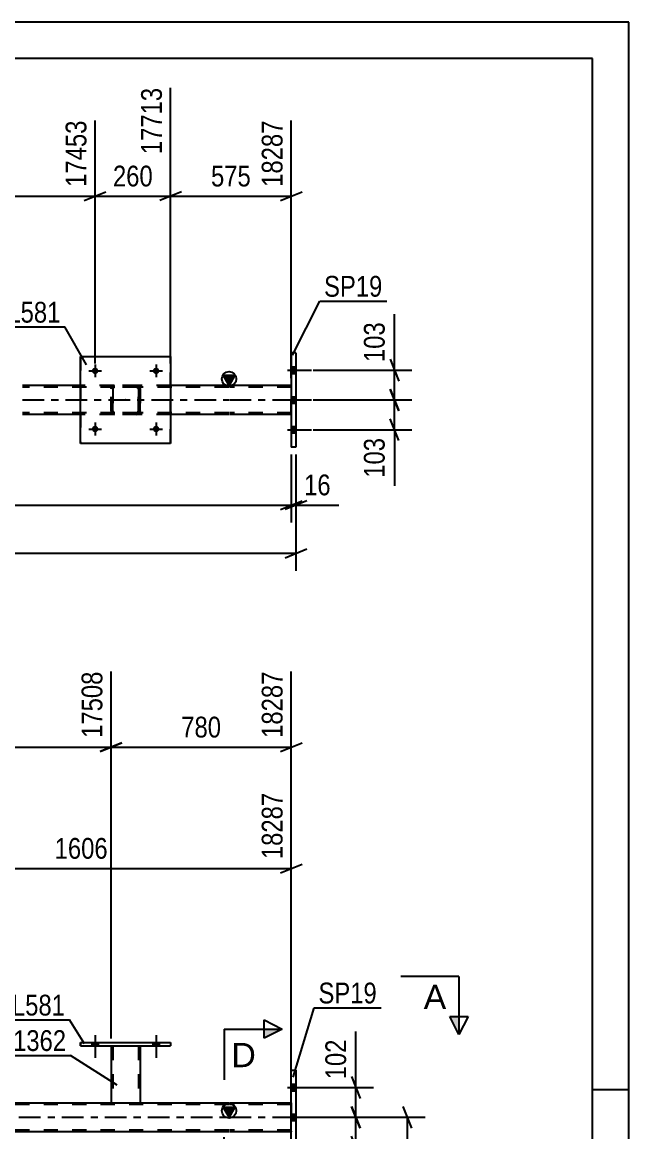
# Model space of a CAD drawing. Header units: millimetres. Extents: x 0 to 841, y 0 to 594.
# Drawn here: x 757.4 to 841, y 441.2 to 594 of the extents above; entities that cross this region are included whole.
import ezdxf

# ---------------------------------------------------------------- set-up
doc = ezdxf.new("R2010")
doc.units = ezdxf.units.MM
doc.linetypes.add('DXK_LINE_DOT2', pattern=[3.9198, 1.9599, -1.9599])
doc.linetypes.add('DXK_LINE_DOT3', pattern=[5.9187, 2.979, -0.9799, 0.9799, -0.9799])
doc.styles.add('Arial', font='ARIAL.TTF', dxfattribs={"height": 0.2})
doc.styles.add('Arial Narrow', font='ARIALN.TTF', dxfattribs={"height": 0.2})

# ---------------------------------------------------------------- blocks, each defined once
blk = doc.blocks.new('Unknown-122573297-1135')
at = {"color": 5, "linetype": 'Continuous'}
for p, q in [((841, 594), (0, 594)), ((841, 0), (841, 594)), ((836, 589), (5, 589)), ((836, 5), (836, 589)), ((841, 447), (836, 447))]:
    blk.add_line(p, q, dxfattribs=at)
blk = doc.blocks.new('Bolt-122573297-2862 - 2809')
at = {"linetype": 'Continuous'}
for points in [[(795.14, 545.64), (795.14, 546.52), (794.5, 546.52), (794.5, 545.64)], [(795.14, 545.64), (795.14, 546.52), (794.5, 546.52), (794.5, 545.64)], [(795.14, 545.64), (795.14, 546.52), (794.5, 546.52), (794.5, 545.64)], [(795.14, 541.54), (795.14, 542.42), (794.5, 542.42), (794.5, 541.54)], [(795.14, 541.54), (795.14, 542.42), (794.5, 542.42), (794.5, 541.54)], [(795.14, 537.44), (795.14, 538.32), (794.5, 538.32), (794.5, 537.44)], [(795.14, 537.44), (795.14, 538.32), (794.5, 538.32), (794.5, 537.44)], [(795.14, 537.44), (795.14, 538.32), (794.5, 538.32), (794.5, 537.44)]]:
    blk.add_hatch(color=1, dxfattribs=at).paths.add_polyline_path(points)
at = {"color": 1, "linetype": 'Continuous'}
for p, q in [((793.98, 546.08), (797.3, 546.08)), ((793.98, 546.08), (797.3, 546.08)), ((793.98, 546.08), (797.3, 546.08)), ((794.5, 546.52), (795.14, 546.52)), ((794.5, 546.52), (795.14, 546.52)), ((794.5, 546.52), (795.14, 546.52)), ((794.5, 545.64), (795.14, 545.64)), ((794.5, 545.64), (795.14, 545.64)), ((794.5, 545.64), (795.14, 545.64)), ((793.98, 541.98), (797.3, 541.98)), ((793.98, 541.98), (797.3, 541.98)), ((794.5, 542.42), (795.14, 542.42)), ((794.5, 542.42), (795.14, 542.42)), ((794.5, 541.54), (795.14, 541.54)), ((794.5, 541.54), (795.14, 541.54)), ((793.98, 537.88), (797.3, 537.88)), ((793.98, 537.88), (797.3, 537.88)), ((793.98, 537.88), (797.3, 537.88)), ((794.5, 538.32), (795.14, 538.32)), ((794.5, 538.32), (795.14, 538.32)), ((794.5, 538.32), (795.14, 538.32)), ((794.5, 537.44), (795.14, 537.44)), ((794.5, 537.44), (795.14, 537.44)), ((794.5, 537.44), (795.14, 537.44))]:
    blk.add_line(p, q, dxfattribs=at)
blk = doc.blocks.new('Part-122573297-2942 - 2809')
at = {"color": 7, "linetype": 'DXK_LINE_DOT2'}
for p, q in [((769.98, 543.94), (770.16, 543.98)), ((770.16, 543.98), (769.98, 543.94)), ((773.2, 543.98), (770.16, 543.98)), ((773.2, 543.98), (773.39, 543.94)), ((773.39, 543.94), (773.2, 543.98)), ((769.68, 543.5), (769.72, 543.68)), ((769.72, 543.68), (769.68, 543.5)), ((769.68, 540.46), (769.68, 543.5)), ((769.68, 543.5), (769.68, 543.5)), ((769.68, 540.46), (769.68, 543.5)), ((769.92, 543.5), (769.94, 543.59)), ((769.94, 543.59), (769.92, 543.5)), ((769.92, 540.46), (769.92, 543.5)), ((769.92, 543.5), (769.92, 543.5)), ((769.92, 543.5), (769.92, 540.46)), ((769.94, 543.59), (769.99, 543.67)), ((769.99, 543.67), (769.94, 543.59)), ((769.98, 543.94), (769.98, 543.94)), ((769.99, 543.67), (770.07, 543.72)), ((770.07, 543.72), (769.99, 543.67)), ((770.07, 543.72), (770.16, 543.74)), ((770.16, 543.74), (770.07, 543.72)), ((773.2, 543.74), (770.16, 543.74)), ((773.2, 543.74), (773.3, 543.72)), ((773.29, 543.72), (773.2, 543.74)), ((773.29, 543.72), (773.3, 543.72)), ((773.37, 543.67), (773.29, 543.72)), ((773.3, 543.72), (773.37, 543.67)), ((773.37, 543.67), (773.43, 543.59)), ((773.42, 543.59), (773.37, 543.67)), ((773.44, 543.5), (773.42, 543.59)), ((773.43, 543.59), (773.44, 543.5)), ((773.44, 540.46), (773.44, 543.5)), ((773.44, 543.5), (773.44, 543.5)), ((773.44, 543.5), (773.44, 540.46)), ((773.65, 543.68), (773.68, 543.5)), ((773.68, 543.5), (773.65, 543.68)), ((773.68, 540.46), (773.68, 543.5)), ((773.68, 543.5), (773.68, 543.5)), ((773.68, 543.5), (773.68, 540.46)), ((769.68, 540.46), (769.68, 540.46)), ((769.72, 540.28), (769.68, 540.46)), ((769.68, 540.46), (769.72, 540.28)), ((769.92, 540.46), (769.92, 540.46)), ((769.94, 540.37), (769.92, 540.46)), ((769.92, 540.46), (769.94, 540.37)), ((769.99, 540.29), (769.94, 540.37)), ((769.94, 540.37), (769.99, 540.29)), ((769.98, 540.02), (769.98, 540.02)), ((770.16, 539.98), (769.98, 540.02)), ((769.98, 540.02), (770.16, 539.98)), ((770.07, 540.24), (769.99, 540.29)), ((769.99, 540.29), (770.07, 540.24)), ((770.16, 540.22), (770.07, 540.24)), ((770.07, 540.24), (770.16, 540.22)), ((773.2, 540.22), (770.16, 540.22)), ((773.2, 539.98), (770.16, 539.98)), ((773.3, 540.24), (773.2, 540.22)), ((773.2, 540.22), (773.29, 540.24)), ((773.39, 540.02), (773.2, 539.98)), ((773.2, 539.98), (773.39, 540.02)), ((773.29, 540.24), (773.37, 540.29)), ((773.29, 540.24), (773.3, 540.24)), ((773.37, 540.29), (773.3, 540.24)), ((773.43, 540.37), (773.37, 540.29)), ((773.37, 540.29), (773.42, 540.37)), ((773.42, 540.37), (773.44, 540.46)), ((773.44, 540.46), (773.43, 540.37)), ((773.44, 540.46), (773.44, 540.46)), ((773.68, 540.46), (773.65, 540.28)), ((773.65, 540.28), (773.68, 540.46)), ((773.68, 540.46), (773.68, 540.46))]:
    blk.add_line(p, q, dxfattribs=at)
at = {"color": 7, "linetype": 'DXK_LINE_DOT3'}
blk.add_line((771.69, 541.98), (771.68, 541.98), dxfattribs=at)
at = {"color": 7, "linetype": 'DXK_LINE_DOT2'}
for centre, start, end in [((770.16, 543.5), 112.5, 157.5), ((770.16, 543.5), 112.5, 157.5), ((773.2, 543.5), 22.5, 67.5), ((773.2, 543.5), 22.5, 67.5), ((770.16, 540.46), 202.5, 247.5), ((770.16, 540.46), 202.5, 247.5), ((773.2, 540.46), 292.5, 337.5), ((773.2, 540.46), 292.5, 337.5)]:
    blk.add_arc(centre, 0.48, start, end, dxfattribs=at)
blk = doc.blocks.new('Part-122573297-2859 - 2809')
at = {"linetype": 'Continuous'}
blk.add_hatch(color=2, dxfattribs=at).paths.add_polyline_path([(785.93, 543.98), (785.13, 545.38), (786.73, 545.38)])
at = {"color": 2, "linetype": 'Continuous'}
for p, q in [((765.48, 543.98), (757.48, 543.98)), ((785.88, 543.98), (777.88, 543.98)), ((785.93, 543.98), (785.13, 545.38)), ((785.13, 545.38), (786.73, 545.38)), ((786.73, 545.38), (785.93, 543.98)), ((794.5, 543.98), (785.98, 543.98)), ((765.48, 539.98), (757.48, 539.98)), ((785.88, 539.98), (777.88, 539.98)), ((794.5, 539.98), (785.98, 539.98))]:
    blk.add_line(p, q, dxfattribs=at)
at = {"color": 7, "linetype": 'DXK_LINE_DOT2'}
for p, q in [((777.88, 543.98), (765.48, 543.98)), ((794.5, 539.98), (794.5, 543.98)), ((785.88, 543.74), (757.48, 543.74)), ((794.5, 543.74), (785.98, 543.74)), ((785.88, 540.22), (757.48, 540.22)), ((777.88, 539.98), (765.48, 539.98)), ((794.5, 540.22), (785.98, 540.22))]:
    blk.add_line(p, q, dxfattribs=at)
at = {"color": 7, "linetype": 'DXK_LINE_DOT3'}
for p, q in [((757.48, 541.98), (785.88, 541.98)), ((785.98, 541.98), (794.5, 541.98))]:
    blk.add_line(p, q, dxfattribs=at)
at = {"color": 2, "linetype": 'Continuous'}
blk.add_circle((785.93, 544.88), 1, dxfattribs=at)
blk = doc.blocks.new('Bolt-122573297-2891 - 2809')
at = {"linetype": 'Continuous'}
for points in [[(767.04, 545.98), (767.05, 546.07), (767.08, 546.16), (767.13, 546.24), (767.19, 546.31), (767.26, 546.36), (767.35, 546.4), (767.44, 546.42), (767.53, 546.42), (767.62, 546.4), (767.7, 546.36), (767.78, 546.31), (767.84, 546.24), (767.89, 546.16), (767.92, 546.07), (767.92, 545.98), (767.92, 545.89), (767.89, 545.8), (767.84, 545.72), (767.78, 545.65), (767.7, 545.6), (767.62, 545.56), (767.53, 545.54), (767.44, 545.54), (767.35, 545.56), (767.26, 545.6), (767.19, 545.65), (767.13, 545.72), (767.08, 545.8), (767.05, 545.89)], [(775.44, 545.98), (775.45, 546.07), (775.48, 546.16), (775.53, 546.24), (775.59, 546.31), (775.66, 546.36), (775.75, 546.4), (775.84, 546.42), (775.93, 546.42), (776.02, 546.4), (776.1, 546.36), (776.18, 546.31), (776.24, 546.24), (776.29, 546.16), (776.32, 546.07), (776.32, 545.98), (776.32, 545.89), (776.29, 545.8), (776.24, 545.72), (776.18, 545.65), (776.1, 545.6), (776.02, 545.56), (775.93, 545.54), (775.84, 545.54), (775.75, 545.56), (775.66, 545.6), (775.59, 545.65), (775.53, 545.72), (775.48, 545.8), (775.45, 545.89)]]:
    blk.add_hatch(color=1, dxfattribs=at).paths.add_polyline_path(points)
at = {"color": 1, "linetype": 'Continuous'}
for p, q in [((766.6, 545.98), (768.36, 545.98)), ((767.48, 546.86), (767.48, 545.1)), ((775, 545.98), (776.76, 545.98)), ((775.88, 546.86), (775.88, 545.1))]:
    blk.add_line(p, q, dxfattribs=at)
blk = doc.blocks.new('Bolt-122573297-2892 - 2809')
at = {"linetype": 'Continuous'}
for points in [[(767.04, 537.98), (767.05, 538.07), (767.08, 538.16), (767.13, 538.24), (767.19, 538.31), (767.26, 538.36), (767.35, 538.4), (767.44, 538.42), (767.53, 538.42), (767.62, 538.4), (767.7, 538.36), (767.78, 538.31), (767.84, 538.24), (767.89, 538.16), (767.92, 538.07), (767.92, 537.98), (767.92, 537.89), (767.89, 537.8), (767.84, 537.72), (767.78, 537.65), (767.7, 537.6), (767.62, 537.56), (767.53, 537.54), (767.44, 537.54), (767.35, 537.56), (767.26, 537.6), (767.19, 537.65), (767.13, 537.72), (767.08, 537.8), (767.05, 537.89)], [(775.44, 537.98), (775.45, 538.07), (775.48, 538.16), (775.53, 538.24), (775.59, 538.31), (775.66, 538.36), (775.75, 538.4), (775.84, 538.42), (775.93, 538.42), (776.02, 538.4), (776.1, 538.36), (776.18, 538.31), (776.24, 538.24), (776.29, 538.16), (776.32, 538.07), (776.32, 537.98), (776.32, 537.89), (776.29, 537.8), (776.24, 537.72), (776.18, 537.65), (776.1, 537.6), (776.02, 537.56), (775.93, 537.54), (775.84, 537.54), (775.75, 537.56), (775.66, 537.6), (775.59, 537.65), (775.53, 537.72), (775.48, 537.8), (775.45, 537.89)]]:
    blk.add_hatch(color=1, dxfattribs=at).paths.add_polyline_path(points)
at = {"color": 1, "linetype": 'Continuous'}
for p, q in [((766.6, 537.98), (768.36, 537.98)), ((767.48, 538.86), (767.48, 537.1)), ((775, 537.98), (776.76, 537.98)), ((775.88, 538.86), (775.88, 537.1))]:
    blk.add_line(p, q, dxfattribs=at)
blk = doc.blocks.new('Part-122573297-2941 - 2809')
at = {"color": 2, "linetype": 'Continuous'}
for p, q in [((765.48, 535.98), (765.48, 547.98)), ((765.48, 547.98), (765.48, 547.98)), ((765.48, 547.98), (777.88, 547.98)), ((777.88, 547.98), (777.88, 535.98)), ((765.48, 535.98), (765.48, 535.98)), ((777.88, 535.98), (765.48, 535.98))]:
    blk.add_line(p, q, dxfattribs=at)
at = {"color": 7, "linetype": 'DXK_LINE_DOT2'}
for p, q in [((765.48, 547.98), (765.48, 535.98)), ((765.48, 547.98), (765.48, 547.98)), ((777.88, 535.98), (777.88, 547.98)), ((765.48, 535.98), (765.48, 535.98))]:
    blk.add_line(p, q, dxfattribs=at)
blk = doc.blocks.new('Part-122573297-3021 - 2809')
at = {"color": 2, "linetype": 'Continuous'}
for p, q in [((795.14, 548.48), (794.5, 548.48)), ((794.5, 548.48), (794.5, 535.48)), ((795.14, 548.48), (795.14, 535.48)), ((795.14, 535.48), (794.5, 535.48))]:
    blk.add_line(p, q, dxfattribs=at)
blk = doc.blocks.new('Part-122573297-4148 - 3751')
at = {"color": 2, "linetype": 'Continuous'}
for p, q in [((769.68, 453.04), (769.68, 445.2)), ((773.68, 453.04), (773.68, 445.2)), ((769.68, 445.2), (773.65, 445.2)), ((773.68, 445.2), (773.65, 445.2))]:
    blk.add_line(p, q, dxfattribs=at)
at = {"color": 7, "linetype": 'DXK_LINE_DOT2'}
for p, q in [((769.68, 453.04), (773.68, 453.04)), ((769.68, 453.04), (769.68, 453.04)), ((769.68, 453.04), (769.68, 453.04)), ((769.92, 453.04), (769.92, 445.2)), ((773.44, 453.04), (773.44, 445.2)), ((773.68, 453.04), (773.68, 453.04)), ((773.68, 453.04), (773.68, 453.04)), ((773.37, 445.2), (773.39, 445.2)), ((773.39, 445.2), (773.42, 445.2)), ((773.42, 445.2), (773.44, 445.2))]:
    blk.add_line(p, q, dxfattribs=at)
blk = doc.blocks.new('Part-122573297-3767 - 3751')
at = {"linetype": 'Continuous'}
blk.add_hatch(color=2, dxfattribs=at).paths.add_polyline_path([(785.93, 443.2), (785.13, 444.6), (786.73, 444.6)])
at = {"color": 2, "linetype": 'Continuous'}
for p, q in [((94.1, 445.2), (785.88, 445.2)), ((785.98, 445.2), (794.5, 445.2)), ((785.93, 443.2), (785.13, 444.6)), ((785.13, 444.6), (786.73, 444.6)), ((786.73, 444.6), (785.93, 443.2)), ((785.88, 441.2), (740.86, 441.2)), ((794.5, 441.2), (785.98, 441.2))]:
    blk.add_line(p, q, dxfattribs=at)
at = {"color": 7, "linetype": 'DXK_LINE_DOT2'}
for p, q in [((785.88, 444.96), (94.1, 444.96)), ((794.5, 444.96), (785.98, 444.96)), ((794.5, 445.2), (794.5, 441.2)), ((785.88, 441.44), (94.1, 441.44)), ((794.5, 441.44), (785.98, 441.44))]:
    blk.add_line(p, q, dxfattribs=at)
at = {"color": 7, "linetype": 'DXK_LINE_DOT3'}
for p, q in [((94.1, 443.2), (785.88, 443.2)), ((785.98, 443.2), (794.5, 443.2))]:
    blk.add_line(p, q, dxfattribs=at)
at = {"color": 2, "linetype": 'Continuous'}
blk.add_circle((785.93, 444.1), 1, dxfattribs=at)
blk = doc.blocks.new('Part-122573297-3829 - 3751')
at = {"color": 2, "linetype": 'Continuous'}
for p, q in [((794.5, 449.7), (795.14, 449.7)), ((794.5, 436.7), (794.5, 449.7)), ((795.14, 449.7), (795.14, 436.7)), ((795.14, 436.7), (794.5, 436.7))]:
    blk.add_line(p, q, dxfattribs=at)
blk = doc.blocks.new('Bolt-122573297-3917 - 3751')
at = {"linetype": 'Continuous'}
for points in [[(767.04, 453.04), (767.92, 453.04), (767.92, 453.52), (767.04, 453.52)], [(775.44, 453.04), (776.32, 453.04), (776.32, 453.52), (775.44, 453.52)]]:
    blk.add_hatch(color=1, dxfattribs=at).paths.add_polyline_path(points)
at = {"color": 1, "linetype": 'Continuous'}
for p, q in [((767.48, 454.52), (767.48, 451.4)), ((775.88, 454.52), (775.88, 451.4)), ((767.04, 453.52), (767.04, 453.04)), ((767.92, 453.52), (767.92, 453.04)), ((775.44, 453.52), (775.44, 453.04)), ((776.32, 453.52), (776.32, 453.04))]:
    blk.add_line(p, q, dxfattribs=at)
blk = doc.blocks.new('Bolt-122573297-3918 - 3751')
at = {"linetype": 'Continuous'}
for points in [[(767.04, 453.04), (767.92, 453.04), (767.92, 453.52), (767.04, 453.52)], [(775.44, 453.04), (776.32, 453.04), (776.32, 453.52), (775.44, 453.52)]]:
    blk.add_hatch(color=1, dxfattribs=at).paths.add_polyline_path(points)
at = {"color": 1, "linetype": 'Continuous'}
for p, q in [((767.48, 454.52), (767.48, 451.4)), ((775.88, 454.52), (775.88, 451.4)), ((767.04, 453.52), (767.04, 453.04)), ((767.92, 453.52), (767.92, 453.04)), ((775.44, 453.52), (775.44, 453.04)), ((776.32, 453.52), (776.32, 453.04))]:
    blk.add_line(p, q, dxfattribs=at)
blk = doc.blocks.new('Bolt-122573297-4001 - 3751')
at = {"linetype": 'Continuous'}
for points in [[(795.14, 446.86), (795.14, 447.74), (794.5, 447.74), (794.5, 446.86)], [(795.14, 446.86), (795.14, 447.74), (794.5, 447.74), (794.5, 446.86)], [(795.14, 446.86), (795.14, 447.74), (794.5, 447.74), (794.5, 446.86)], [(795.14, 442.76), (795.14, 443.64), (794.5, 443.64), (794.5, 442.76)], [(795.14, 442.76), (795.14, 443.64), (794.5, 443.64), (794.5, 442.76)], [(795.14, 438.66), (795.14, 439.54), (794.5, 439.54), (794.5, 438.66)], [(795.14, 438.66), (795.14, 439.54), (794.5, 439.54), (794.5, 438.66)], [(795.14, 438.66), (795.14, 439.54), (794.5, 439.54), (794.5, 438.66)]]:
    blk.add_hatch(color=1, dxfattribs=at).paths.add_polyline_path(points)
at = {"color": 1, "linetype": 'Continuous'}
for p, q in [((794.5, 447.74), (795.14, 447.74)), ((794.5, 447.74), (795.14, 447.74)), ((794.5, 447.74), (795.14, 447.74)), ((793.98, 447.3), (797.3, 447.3)), ((793.98, 447.3), (797.3, 447.3)), ((793.98, 447.3), (797.3, 447.3)), ((794.5, 446.86), (795.14, 446.86)), ((794.5, 446.86), (795.14, 446.86)), ((794.5, 446.86), (795.14, 446.86)), ((793.98, 443.2), (797.3, 443.2)), ((793.98, 443.2), (797.3, 443.2)), ((794.5, 443.64), (795.14, 443.64)), ((794.5, 443.64), (795.14, 443.64)), ((794.5, 442.76), (795.14, 442.76)), ((794.5, 442.76), (795.14, 442.76)), ((793.98, 439.1), (797.3, 439.1)), ((793.98, 439.1), (797.3, 439.1)), ((793.98, 439.1), (797.3, 439.1)), ((794.5, 439.54), (795.14, 439.54)), ((794.5, 439.54), (795.14, 439.54)), ((794.5, 439.54), (795.14, 439.54)), ((794.5, 438.66), (795.14, 438.66)), ((794.5, 438.66), (795.14, 438.66)), ((794.5, 438.66), (795.14, 438.66))]:
    blk.add_line(p, q, dxfattribs=at)
blk = doc.blocks.new('Part-122573297-4143 - 3751')
at = {"color": 2, "linetype": 'Continuous'}
for p, q in [((765.48, 453.04), (765.48, 453.52)), ((765.48, 453.52), (765.48, 453.52)), ((765.48, 453.52), (777.88, 453.52)), ((765.48, 453.04), (765.48, 453.04)), ((765.48, 453.04), (777.88, 453.04)), ((777.88, 453.52), (777.88, 453.04))]:
    blk.add_line(p, q, dxfattribs=at)
at = {"color": 7, "linetype": 'DXK_LINE_DOT2'}
for p, q in [((765.48, 453.52), (765.48, 453.04)), ((765.48, 453.52), (765.48, 453.52)), ((765.48, 453.04), (765.48, 453.04)), ((777.88, 453.52), (777.88, 453.04))]:
    blk.add_line(p, q, dxfattribs=at)
blk = doc.blocks.new('StraightDimension-122573297-3559 - 2809')
at = {"color": 7, "linetype": 'Continuous'}
for p, q in [((795.14, 534.48), (795.14, 518.46)), ((793.64, 520.26), (796.64, 521.46)), ((88.49, 520.86), (795.14, 520.86))]:
    blk.add_line(p, q, dxfattribs=at)
blk = doc.blocks.new('StraightDimension-122573297-3687 - 2809')
at = {"color": 7, "linetype": 'Continuous'}
for p, q in [((808.12, 543.48), (809.32, 540.48)), ((797.54, 541.98), (811.12, 541.98)), ((808.72, 537.88), (808.72, 541.98)), ((797.54, 537.88), (811.12, 537.88)), ((809.32, 536.38), (808.12, 539.38))]:
    blk.add_line(p, q, dxfattribs=at)
at = {"color": 0}
blk.add_wipeout([(807.97, 537.35), (803.77, 537.35), (803.77, 530.67), (807.97, 530.67)], dxfattribs=at)
at = {"color": 7, "linetype": 'Continuous'}
blk.add_line((808.72, 537.88), (808.72, 530.14), dxfattribs=at)
blk.add_line((808.72, 537.88), (808.72, 530.14), dxfattribs=at)
at = {"color": 3, "style": 'Arial Narrow'}
blk.add_text('103', height=2.863, rotation=90.0002, dxfattribs=at).set_placement((807.37, 531.27))
blk = doc.blocks.new('StraightDimension-122573297-3697 - 2809')
at = {"color": 7, "linetype": 'Continuous'}
for p, q in [((808.12, 547.58), (809.32, 544.58)), ((797.54, 546.08), (811.12, 546.08)), ((808.72, 541.98), (808.72, 546.08)), ((809.32, 540.48), (808.12, 543.48)), ((797.54, 541.98), (811.12, 541.98))]:
    blk.add_line(p, q, dxfattribs=at)
at = {"color": 0}
blk.add_wipeout([(807.97, 553.28), (803.77, 553.28), (803.77, 546.6), (807.97, 546.6)], dxfattribs=at)
at = {"color": 7, "linetype": 'Continuous'}
blk.add_line((808.72, 546.08), (808.72, 553.81), dxfattribs=at)
blk.add_line((808.72, 546.08), (808.72, 553.81), dxfattribs=at)
at = {"color": 3, "style": 'Arial Narrow'}
blk.add_text('103', height=2.863, rotation=90.0002, dxfattribs=at).set_placement((807.37, 547.2))
blk = doc.blocks.new('StraightDimension-122573297-3708 - 2809')
at = {"color": 7, "linetype": 'Continuous'}
for p, q in [((794.5, 534.48), (794.5, 525.1)), ((795.14, 534.48), (795.14, 525.1)), ((793, 526.9), (796, 528.1)), ((796.64, 528.1), (793.64, 526.9)), ((794.5, 527.5), (795.14, 527.5))]:
    blk.add_line(p, q, dxfattribs=at)
at = {"color": 0}
blk.add_wipeout([(800.53, 528.25), (800.53, 532.45), (795.67, 532.45), (795.67, 528.25)], dxfattribs=at)
at = {"color": 7, "linetype": 'Continuous'}
blk.add_line((795.14, 527.5), (801.05, 527.5), dxfattribs=at)
blk.add_line((795.14, 527.5), (801.05, 527.5), dxfattribs=at)
at = {"color": 3, "style": 'Arial Narrow'}
blk.add_text('16', height=2.863, dxfattribs=at).set_placement((796.27, 528.85))
blk = doc.blocks.new('StraightDimension-122573297-3718 - 2809')
at = {"color": 7, "linetype": 'Continuous'}
for p, q in [((794.5, 534.48), (794.5, 525.1)), ((89.13, 527.5), (794.5, 527.5)), ((793, 526.9), (796, 528.1))]:
    blk.add_line(p, q, dxfattribs=at)
blk = doc.blocks.new('StraightDimension-122573297-10370 - 2809')
at = {"color": 7, "linetype": 'Continuous'}
for p, q in [((777.88, 546.98), (777.88, 584.97)), ((794.5, 544.98), (794.5, 580.47)), ((779.38, 570.63), (776.38, 569.43)), ((777.88, 570.03), (794.5, 570.03)), ((793, 569.43), (796, 570.63))]:
    blk.add_line(p, q, dxfattribs=at)
at = {"color": 0}
blk.add_wipeout([(789.54, 570.78), (789.54, 574.98), (782.85, 574.98), (782.85, 570.78)], dxfattribs=at)
at = {"color": 3, "style": 'Arial Narrow'}
blk.add_text('575', height=2.863, dxfattribs=at).set_placement((783.45, 571.38))
at = {"color": 0, "linetype": 'Continuous'}
blk.add_wipeout([(793.9, 581.07), (789.7, 581.07), (789.7, 570.73), (793.9, 570.73)], dxfattribs=at)
at = {"color": 3, "linetype": 'Continuous', "style": 'Arial Narrow'}
blk.add_text('18287', height=2.863, rotation=90.0002, dxfattribs=at).set_placement((793.3, 571.33))
blk = doc.blocks.new('StraightDimension-122573297-10371 - 2809')
at = {"color": 7, "linetype": 'Continuous'}
for p, q in [((777.88, 546.98), (777.88, 584.97)), ((767.48, 546.98), (767.48, 580.47)), ((765.98, 569.43), (768.98, 570.63)), ((767.48, 570.03), (777.88, 570.03)), ((779.38, 570.63), (776.38, 569.43))]:
    blk.add_line(p, q, dxfattribs=at)
at = {"color": 0}
blk.add_wipeout([(776.03, 570.78), (776.03, 574.98), (769.34, 574.98), (769.34, 570.78)], dxfattribs=at)
at = {"color": 3, "style": 'Arial Narrow'}
blk.add_text('260', height=2.863, dxfattribs=at).set_placement((769.94, 571.38))
at = {"color": 0, "linetype": 'Continuous'}
blk.add_wipeout([(777.28, 585.57), (773.08, 585.57), (773.08, 575.23), (777.28, 575.23)], dxfattribs=at)
at = {"color": 3, "linetype": 'Continuous', "style": 'Arial Narrow'}
blk.add_text('17713', height=2.863, rotation=90.0002, dxfattribs=at).set_placement((776.68, 575.83))
blk = doc.blocks.new('StraightDimension-122573297-10372 - 2809')
at = {"color": 7, "linetype": 'Continuous'}
for p, q in [((735.65, 546.98), (735.65, 584.97)), ((767.48, 546.98), (767.48, 580.47)), ((737.15, 570.63), (734.15, 569.43)), ((735.65, 570.03), (767.48, 570.03)), ((765.98, 569.43), (768.98, 570.63))]:
    blk.add_line(p, q, dxfattribs=at)
at = {"color": 0, "linetype": 'Continuous'}
blk.add_wipeout([(766.88, 581.07), (762.68, 581.07), (762.68, 570.73), (766.88, 570.73)], dxfattribs=at)
at = {"color": 0}
blk.add_wipeout([(755.82, 570.78), (755.82, 574.98), (747.31, 574.98), (747.31, 570.78)], dxfattribs=at)
at = {"color": 3, "linetype": 'Continuous', "style": 'Arial Narrow'}
blk.add_text('17453', height=2.863, rotation=90.0002, dxfattribs=at).set_placement((766.28, 571.33))
at = {"color": 3, "style": 'Arial Narrow'}
blk.add_text('1009', height=2.863, dxfattribs=at).set_placement((747.91, 571.38))
blk = doc.blocks.new('StraightDimension-122573297-4522 - 3751')
at = {"color": 7, "linetype": 'Continuous'}
for p, q in [((769.68, 454.04), (769.68, 504.59)), ((794.5, 446.2), (794.5, 504.59)), ((771.18, 494.75), (768.18, 493.55)), ((769.68, 494.15), (794.5, 494.15)), ((793, 493.55), (796, 494.75))]:
    blk.add_line(p, q, dxfattribs=at)
at = {"color": 0, "linetype": 'Continuous'}
blk.add_wipeout([(793.9, 505.19), (789.7, 505.19), (789.7, 494.85), (793.9, 494.85)], dxfattribs=at)
at = {"color": 0}
blk.add_wipeout([(785.44, 494.9), (785.44, 499.1), (778.75, 499.1), (778.75, 494.9)], dxfattribs=at)
at = {"color": 3, "linetype": 'Continuous', "style": 'Arial Narrow'}
blk.add_text('18287', height=2.863, rotation=90.0002, dxfattribs=at).set_placement((793.3, 495.45))
at = {"color": 3, "style": 'Arial Narrow'}
blk.add_text('780', height=2.863, dxfattribs=at).set_placement((779.35, 495.5))
blk = doc.blocks.new('StraightDimension-122573297-7762 - 3751')
at = {"color": 7, "linetype": 'Continuous'}
for p, q in [((802.81, 448.8), (804.01, 445.8)), ((794.74, 447.3), (805.81, 447.3)), ((803.41, 443.2), (803.41, 447.3)), ((804.01, 441.7), (802.81, 444.7)), ((794.74, 443.2), (805.81, 443.2))]:
    blk.add_line(p, q, dxfattribs=at)
at = {"color": 0}
blk.add_wipeout([(802.66, 454.51), (798.46, 454.51), (798.46, 447.83), (802.66, 447.83)], dxfattribs=at)
at = {"color": 7, "linetype": 'Continuous'}
blk.add_line((803.41, 447.3), (803.41, 455.03), dxfattribs=at)
blk.add_line((803.41, 447.3), (803.41, 455.03), dxfattribs=at)
at = {"color": 3, "style": 'Arial Narrow'}
blk.add_text('102', height=2.863, rotation=90.0002, dxfattribs=at).set_placement((802.06, 448.43))
blk = doc.blocks.new('StraightDimension-122573297-7760 - 3751')
at = {"color": 7, "linetype": 'Continuous'}
for p, q in [((802.81, 444.7), (804.01, 441.7)), ((794.74, 443.2), (805.81, 443.2)), ((803.41, 439.1), (803.41, 443.2)), ((804.01, 437.6), (802.81, 440.6)), ((794.74, 439.1), (805.81, 439.1))]:
    blk.add_line(p, q, dxfattribs=at)
at = {"color": 0}
blk.add_wipeout([(802.66, 438.58), (798.46, 438.58), (798.46, 431.89), (802.66, 431.89)], dxfattribs=at)
at = {"color": 7, "linetype": 'Continuous'}
blk.add_line((803.41, 439.1), (803.41, 431.37), dxfattribs=at)
blk.add_line((803.41, 439.1), (803.41, 431.37), dxfattribs=at)
at = {"color": 3, "style": 'Arial Narrow'}
blk.add_text('102', height=2.863, rotation=90.0002, dxfattribs=at).set_placement((802.06, 432.49))
blk = doc.blocks.new('StraightDimension-122573297-5162 - 3751')
at = {"color": 7, "linetype": 'Continuous'}
for p, q in [((736.63, 442.2), (736.63, 487.9)), ((794.5, 450.7), (794.5, 487.9)), ((738.13, 478.05), (735.13, 476.85)), ((736.63, 477.45), (794.5, 477.45)), ((793, 476.85), (796, 478.05))]:
    blk.add_line(p, q, dxfattribs=at)
at = {"color": 0, "linetype": 'Continuous'}
blk.add_wipeout([(793.9, 488.5), (789.7, 488.5), (789.7, 478.15), (793.9, 478.15)], dxfattribs=at)
at = {"color": 0}
blk.add_wipeout([(769.82, 478.2), (769.82, 482.4), (761.31, 482.4), (761.31, 478.2)], dxfattribs=at)
at = {"color": 3, "linetype": 'Continuous', "style": 'Arial Narrow'}
blk.add_text('18287', height=2.863, rotation=90.0002, dxfattribs=at).set_placement((793.3, 478.75))
at = {"color": 3, "style": 'Arial Narrow'}
blk.add_text('1606', height=2.863, dxfattribs=at).set_placement((761.91, 478.8))
blk = doc.blocks.new('StraightDimension-122573297-4512 - 3751')
at = {"color": 7, "linetype": 'Continuous'}
for p, q in [((718.92, 454.04), (718.92, 504.59)), ((769.68, 454.04), (769.68, 504.59)), ((720.42, 494.75), (717.42, 493.55)), ((718.92, 494.15), (769.68, 494.15)), ((768.18, 493.55), (771.18, 494.75))]:
    blk.add_line(p, q, dxfattribs=at)
at = {"color": 0, "linetype": 'Continuous'}
blk.add_wipeout([(769.08, 505.19), (764.88, 505.19), (764.88, 494.85), (769.08, 494.85)], dxfattribs=at)
at = {"color": 0}
blk.add_wipeout([(748.56, 494.9), (748.56, 499.1), (740.05, 499.1), (740.05, 494.9)], dxfattribs=at)
at = {"color": 3, "linetype": 'Continuous', "style": 'Arial Narrow'}
blk.add_text('17508', height=2.863, rotation=90.0002, dxfattribs=at).set_placement((768.48, 495.45))
at = {"color": 3, "style": 'Arial Narrow'}
blk.add_text('1269', height=2.863, dxfattribs=at).set_placement((740.65, 495.5))
blk = doc.blocks.new('StraightDimension-122573297-4614 - 3751')
at = {"color": 7, "linetype": 'Continuous'}
for p, q in [((811.13, 441.7), (809.93, 444.7)), ((796.14, 443.2), (812.93, 443.2)), ((810.53, 316.42), (810.53, 443.2)), ((809.93, 317.92), (811.13, 314.92)), ((758.86, 316.42), (812.93, 316.42))]:
    blk.add_line(p, q, dxfattribs=at)
at = {"color": 0}
blk.add_wipeout([(809.78, 384.06), (805.58, 384.06), (805.58, 375.55), (809.78, 375.55)], dxfattribs=at)
at = {"color": 3, "style": 'Arial Narrow'}
blk.add_text('3170', height=2.863, rotation=90.0002, dxfattribs=at).set_placement((809.18, 376.15))
blk = doc.blocks.new('Mark-122573297-2937 - 2809')
at = {"color": 0}
blk.add_wipeout([(762.71, 552.63), (762.71, 555.63), (753.21, 555.63), (753.21, 552.63)], dxfattribs=at)
blk.add_wipeout([(762.71, 552.63), (762.71, 555.63), (753.21, 555.63), (753.21, 552.63)], dxfattribs=at)
at = {"color": 30, "linetype": 'Continuous'}
for p in [(752.61, 552.03), (766.31, 546.83)]:
    blk.add_line(p, (763.31, 552.03), dxfattribs=at)
at = {"color": 3, "style": 'Arial Narrow'}
blk.add_text('PL581', height=2.863, dxfattribs=at).set_placement((753.21, 552.63))
blk = doc.blocks.new('Mark-122573297-3017 - 2809')
at = {"color": 0}
blk.add_wipeout([(807.06, 556.2), (807.06, 559.2), (799.02, 559.2), (799.02, 556.2)], dxfattribs=at)
blk.add_wipeout([(807.06, 556.2), (807.06, 559.2), (799.02, 559.2), (799.02, 556.2)], dxfattribs=at)
at = {"color": 30, "linetype": 'Continuous'}
for p, q in [((794.66, 548.14), (798.42, 555.6)), ((798.42, 555.6), (807.66, 555.6))]:
    blk.add_line(p, q, dxfattribs=at)
at = {"color": 3, "style": 'Arial Narrow'}
blk.add_text('SP19', height=2.863, dxfattribs=at).set_placement((799.02, 556.2))
blk = doc.blocks.new('Mark-122573297-3825 - 3751')
at = {"color": 0}
blk.add_wipeout([(806.28, 458.88), (806.28, 461.88), (798.25, 461.88), (798.25, 458.88)], dxfattribs=at)
blk.add_wipeout([(806.28, 458.88), (806.28, 461.88), (798.25, 461.88), (798.25, 458.88)], dxfattribs=at)
at = {"color": 30, "linetype": 'Continuous'}
for p, q in [((794.75, 448.73), (797.65, 458.28)), ((797.65, 458.28), (806.88, 458.28))]:
    blk.add_line(p, q, dxfattribs=at)
at = {"color": 3, "style": 'Arial Narrow'}
blk.add_text('SP19', height=2.863, dxfattribs=at).set_placement((798.25, 458.88))
blk = doc.blocks.new('Mark-122573297-4139 - 3751')
at = {"color": 0}
blk.add_wipeout([(763.35, 457.21), (763.35, 460.21), (753.84, 460.21), (753.84, 457.21)], dxfattribs=at)
blk.add_wipeout([(763.35, 457.21), (763.35, 460.21), (753.84, 460.21), (753.84, 457.21)], dxfattribs=at)
at = {"color": 30, "linetype": 'Continuous'}
for p in [(753.24, 456.61), (766.02, 453.33)]:
    blk.add_line(p, (763.95, 456.61), dxfattribs=at)
at = {"color": 3, "style": 'Arial Narrow'}
blk.add_text('PL581', height=2.863, dxfattribs=at).set_placement((753.84, 457.21))
blk = doc.blocks.new('Mark-122573297-4144 - 3751')
at = {"color": 0}
blk.add_wipeout([(763.5, 452.33), (763.5, 455.33), (753.45, 455.33), (753.45, 452.33)], dxfattribs=at)
blk.add_wipeout([(763.5, 452.33), (763.5, 455.33), (753.45, 455.33), (753.45, 452.33)], dxfattribs=at)
at = {"color": 30, "linetype": 'Continuous'}
for p in [(752.85, 451.73), (770.54, 447.61)]:
    blk.add_line(p, (764.1, 451.73), dxfattribs=at)
at = {"color": 3, "style": 'Arial Narrow'}
blk.add_text('M1362', height=2.863, dxfattribs=at).set_placement((753.45, 452.33))
blk = doc.blocks.new('SectionMark-122573297-5235 - 3751')
at = {"linetype": 'Continuous'}
blk.add_hatch(color=6, dxfattribs=at).paths.add_polyline_path([(816.35, 457.1), (817.6, 457.1), (817.6, 454.6)])
at = {"color": 6, "linetype": 'Continuous'}
for p, q in [((817.6, 462.6), (809.6, 462.6)), ((817.6, 462.6), (817.6, 454.6)), ((816.35, 457.1), (818.85, 457.1)), ((817.6, 454.6), (816.35, 457.1)), ((818.85, 457.1), (817.6, 454.6))]:
    blk.add_line(p, q, dxfattribs=at)
at = {"color": 0, "linetype": 'Continuous'}
blk.add_wipeout([(815.85, 458.1), (815.85, 461.6), (812.74, 461.6), (812.74, 458.1)], dxfattribs=at)
at = {"color": 3, "linetype": 'Continuous', "style": 'Arial'}
blk.add_text('A', height=3.34, dxfattribs=at).set_placement((812.74, 458.1))
blk = doc.blocks.new('SectionMark-122573297-5245 - 3751')
at = {"linetype": 'Continuous'}
for points in [[(790.75, 454.1), (790.75, 455.35), (793.25, 455.35)], [(790.75, 433.45), (790.75, 434.7), (793.25, 433.45)]]:
    blk.add_hatch(color=6, dxfattribs=at).paths.add_polyline_path(points)
at = {"color": 6, "linetype": 'Continuous'}
for p, q in [((785.25, 455.35), (785.25, 448.35)), ((785.25, 455.35), (793.25, 455.35)), ((790.75, 454.1), (790.75, 456.6)), ((790.75, 456.6), (793.25, 455.35)), ((793.25, 455.35), (790.75, 454.1)), ((785.25, 433.45), (785.25, 440.45)), ((793.25, 433.45), (790.75, 434.7)), ((790.75, 434.7), (790.75, 432.2)), ((785.25, 433.45), (793.25, 433.45)), ((793.25, 433.45), (790.75, 432.2))]:
    blk.add_line(p, q, dxfattribs=at)
at = {"color": 0, "linetype": 'Continuous'}
for points in [[(789.62, 450.1), (789.62, 453.6), (786.25, 453.6), (786.25, 450.1)], [(789.62, 435.2), (789.62, 438.7), (786.25, 438.7), (786.25, 435.2)]]:
    blk.add_wipeout(points, dxfattribs=at)
at = {"color": 3, "linetype": 'Continuous', "style": 'Arial'}
for p in [(786.25, 450.1), (786.25, 435.2)]:
    blk.add_text('D', height=3.34, dxfattribs=at).set_placement(p)

msp = doc.modelspace()

# ---------------------------------------------------------------- block references
for name in ['Unknown-122573297-1135', 'Part-122573297-2941 - 2809', 'Part-122573297-3021 - 2809', 'Part-122573297-2859 - 2809', 'Bolt-122573297-2891 - 2809', 'Bolt-122573297-2862 - 2809', 'Part-122573297-2942 - 2809', 'Bolt-122573297-2892 - 2809', 'Bolt-122573297-3917 - 3751', 'Bolt-122573297-3918 - 3751', 'Part-122573297-4143 - 3751', 'Part-122573297-4148 - 3751', 'Part-122573297-3829 - 3751', 'Bolt-122573297-4001 - 3751', 'Part-122573297-3767 - 3751']:
    msp.add_blockref(name, (0, 0))

# ---------------------------------------------------------------- next in the draw order: block references
for name in ['StraightDimension-122573297-10370 - 2809', 'StraightDimension-122573297-3687 - 2809', 'StraightDimension-122573297-3559 - 2809', 'StraightDimension-122573297-4522 - 3751']:
    msp.add_blockref(name, (0, 0))

# ---------------------------------------------------------------- next in the draw order: block references
for name in ['StraightDimension-122573297-10371 - 2809', 'StraightDimension-122573297-3697 - 2809', 'StraightDimension-122573297-3708 - 2809', 'StraightDimension-122573297-7762 - 3751']:
    msp.add_blockref(name, (0, 0))

# ---------------------------------------------------------------- next in the draw order: block references
for name in ['StraightDimension-122573297-10372 - 2809', 'Mark-122573297-3017 - 2809', 'StraightDimension-122573297-3718 - 2809', 'StraightDimension-122573297-7760 - 3751']:
    msp.add_blockref(name, (0, 0))

# ---------------------------------------------------------------- next in the draw order: block references
for name in ['Mark-122573297-2937 - 2809', 'StraightDimension-122573297-5162 - 3751']:
    msp.add_blockref(name, (0, 0))

# ---------------------------------------------------------------- next in the draw order: block references
for name in ['StraightDimension-122573297-4512 - 3751', 'Mark-122573297-3825 - 3751', 'StraightDimension-122573297-4614 - 3751']:
    msp.add_blockref(name, (0, 0))

# ---------------------------------------------------------------- next in the draw order: block references
msp.add_blockref('Mark-122573297-4139 - 3751', (0, 0))

# ---------------------------------------------------------------- next in the draw order: block references
msp.add_blockref('Mark-122573297-4144 - 3751', (0, 0))

# ---------------------------------------------------------------- next in the draw order: block references
msp.add_blockref('SectionMark-122573297-5235 - 3751', (0, 0))

# ---------------------------------------------------------------- next in the draw order: block references
msp.add_blockref('SectionMark-122573297-5245 - 3751', (0, 0))

doc.saveas('drawing.dxf')
